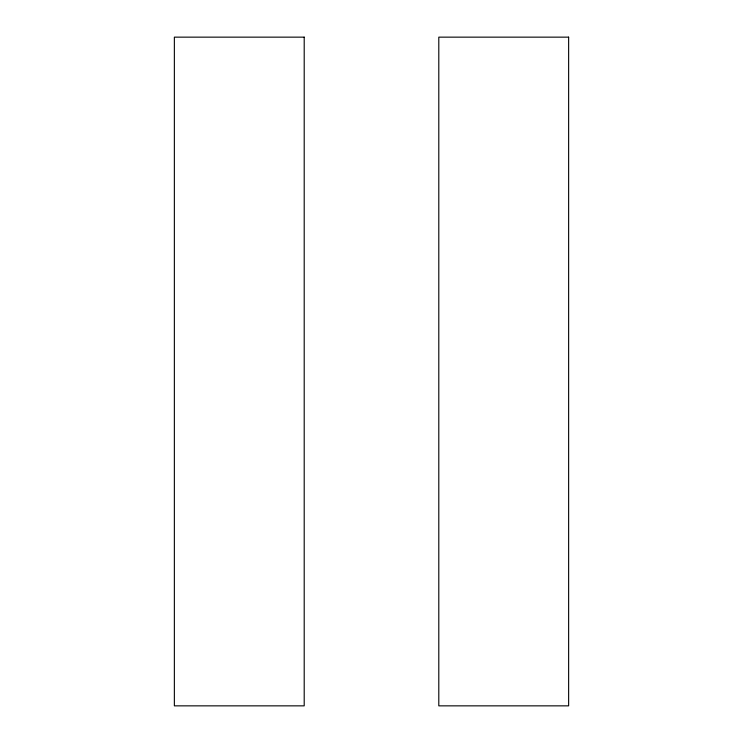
<?xml version="1.0" encoding="UTF-8"?>
<svg xmlns="http://www.w3.org/2000/svg" width="743" height="743" viewBox="0 0 743 743"><rect width="100%" height="100%" fill="white"/><g stroke="black" fill="none" stroke-linecap="round" stroke-linejoin="round"><path stroke-width="1.11" d="M304.203 37.15L174.364 37.15L174.364 705.85L304.203 705.85L304.203 37.15M568.636 37.15L438.797 37.15L438.797 705.85L568.636 705.85L568.636 37.15"/></g></svg>
